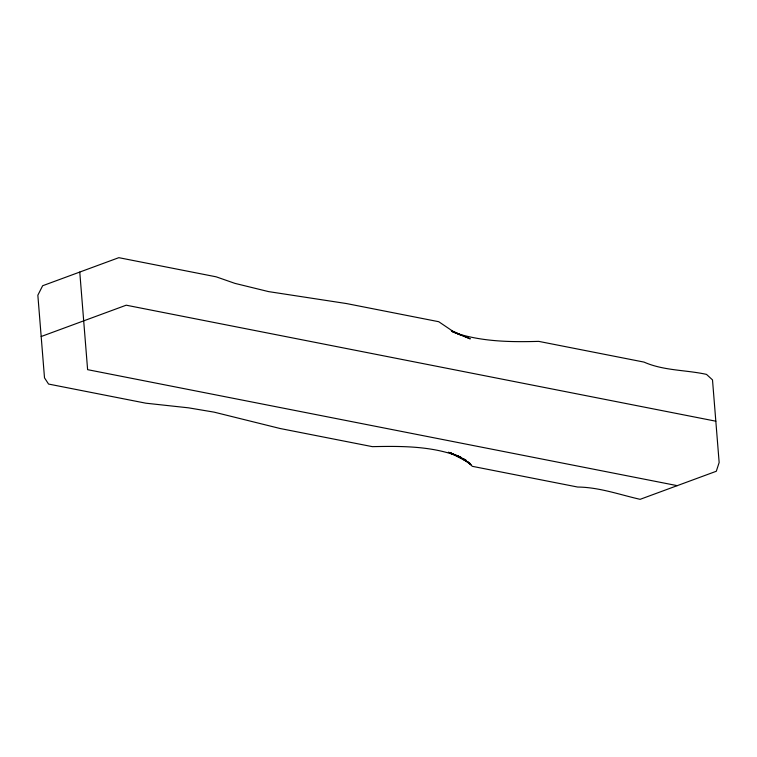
<?xml version="1.0" encoding="UTF-8"?>
<svg xmlns="http://www.w3.org/2000/svg" width="757" height="757" viewBox="0 0 757 757"><rect width="100%" height="100%" fill="white"/><g stroke="black" fill="none" stroke-linecap="round" stroke-linejoin="round"><path stroke-width="1.14" d="M41.171 336.524L126.211 305.194L715.829 421.195M677.231 485.653L87.613 369.662L79.769 272.056M457.616 333.667C483.761 341.757 511.552 342.155 538.691 341.369L643.999 362.092C663.728 370.835 685.804 369.823 706.499 374.384L712.498 379.882L719.15 462.508L716.302 471.261L640.119 499.327C619.463 494.633 599.175 487.253 577.619 487.035L472.311 466.321L468.186 462.423M450.718 453.055L460.795 457.228C432.9 445.911 401.976 446.024 372.349 446.649L280.156 428.519L214.127 412.149L188.465 407.824L145.874 403.197L48.552 384.054L44.502 377.838L37.85 295.211L42.647 285.739L118.83 257.673L216.142 276.816L234.925 283.373L268.555 291.606L346.536 303.566L438.719 321.706L453.358 331.594L461.798 335.474L451.38 330.79M456.547 333.345L452.345 331.642L470.267 338.871L451.409 330.705M451.011 453.235L460.795 457.228M448.371 452.175L454.484 454.683M458.146 456.518L465.905 460.038L450.718 453.102L469.756 463.076L462.347 458.695L471.034 464.694L468.337 462.395"/></g></svg>
